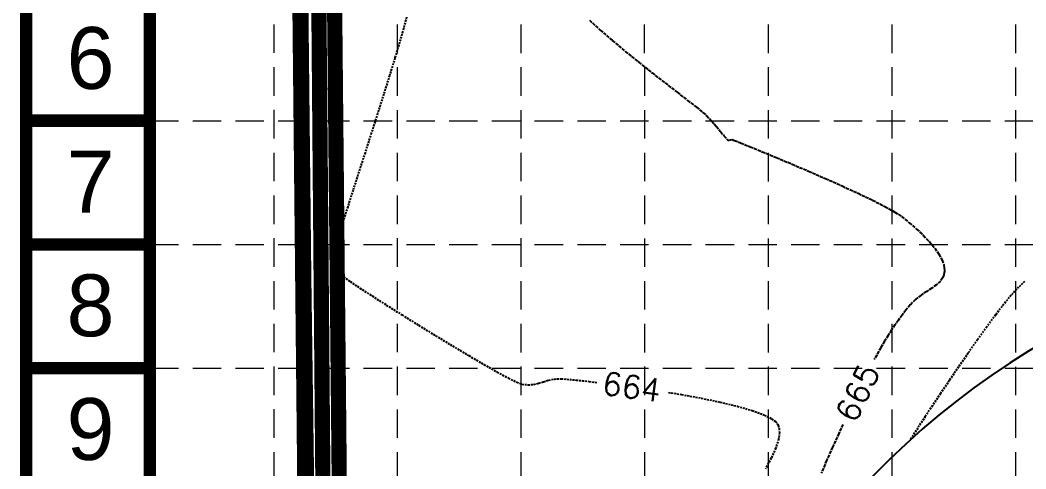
# Model space of a CAD drawing. Header units: inches. Extents: x 2507435 to 2508087, y 7097652 to 7098695.
# Drawn here: x 2507434.9 to 2507567.3, y 7098534.8 to 7098593.8 of the extents above; entities that cross this region are included whole.
import ezdxf
from ezdxf.enums import TextEntityAlignment as Align

# ---------------------------------------------------------------- set-up
doc = ezdxf.new("R2010")
doc.units = ezdxf.units.IN
doc.header["$MEASUREMENT"] = 0
doc.linetypes.add('DASHED7', pattern=[0.5317999999999998, 0.4379999999999999, -0.0938])
doc.linetypes.add('HIDDEN', pattern=[0.375, 0.25, -0.125])
for name, color, linetype in [('BASE', 7, 'Continuous'), ('CONT-MJR', 7, 'DASHED7'), ('CONT-MNR', 8, 'HIDDEN'), ('E-FENCE', 7, 'FENCE_LINE'), ('E-TANKS', 6, 'Continuous'), ('GRID', 254, 'HIDDEN'), ('LIMITS OF DISTURBANCE', 1, 'HIDDEN'), ('SILT FENCE', 200, 'Continuous')]:
    doc.layers.add(name, color=color, linetype=linetype)
doc.styles.get("Standard").update_dxf_attribs({"font": 'ARIAL.TTF'})
doc.linetypes.add('FENCE_LINE', pattern='A,0.75,-0.2,["x",Standard,S=0.1,R=0,X=-0.1,Y=-0.05],-0.075', length=1.025)

msp = doc.modelspace()

# ---------------------------------------------------------------- linework, layer by layer
at = {"layer": 'BASE', "const_width": 1.627109455971472}
for points in [[(2508086.586663205, 7097653.153363655), (2508086.586663205, 7098694.503415476), (2507435.742880816, 7098694.503415476), (2507435.742880816, 7097653.153363655)], [(2508070.315568645, 7097669.424458215), (2508070.315568645, 7098678.232320917), (2507452.013975376, 7098678.232320917), (2507452.013975376, 7097669.424458215)]]:
    msp.add_lwpolyline(points, close=True, dxfattribs=at)
for points in [[(2507452.013975376, 7098580.605753558), (2507435.742880816, 7098580.605753558)], [(2507452.013975376, 7098564.334658998), (2507435.742880816, 7098564.334658998)], [(2507452.013975376, 7098548.063564438), (2507435.742880816, 7098548.063564438)]]:
    msp.add_lwpolyline(points, dxfattribs=at)
at = {"layer": 'CONT-MJR', "color": 35, "elevation": 665}
for points in [[(2507509.86655188, 7098593.83342593), (2507511.275199956, 7098592.53032215)], [(2507511.275199956, 7098592.53032215), (2507512.863062032, 7098591.148520056)], [(2507518.099064171, 7098586.90078737), (2507519.800914157, 7098585.574055501)], [(2507519.800914157, 7098585.574055501), (2507521.380544097, 7098584.353557061)], [(2507524.783245551, 7098581.699325793), (2507525.271127217, 7098581.273624551)], [(2507527.553106212, 7098578.625810639), (2507527.886291046, 7098578.22676553)], [(2507528.068889697, 7098578.055455605), (2507528.243489487, 7098578.04841249)], [(2507528.243489487, 7098578.04841249), (2507528.405470911, 7098578.106532225)], [(2507528.405470911, 7098578.106532225), (2507528.600278181, 7098578.126606264)], [(2507529.747729172, 7098577.682162407), (2507530.99521489, 7098577.179604439)], [(2507538.702520231, 7098573.958102863), (2507540.928464539, 7098572.990832304)], [(2507543.121966979, 7098572.015172583), (2507545.206983021, 7098571.059308154)], [(2507545.206983021, 7098571.059308154), (2507547.107468138, 7098570.151423466)], [(2507548.747377798, 7098569.319702975), (2507550.050667474, 7098568.592331132)], [(2507554.595693077, 7098564.678951873), (2507555.286747282, 7098563.852685433)], [(2507556.261916038, 7098562.25610872), (2507556.471709463, 7098561.64888952)], [(2507556.546413311, 7098560.630618267), (2507556.490420131, 7098560.344566437)], [(2507556.561275191, 7098560.783581882), (2507556.546413311, 7098560.630618267)], [(2507556.551939603, 7098561.208784562), (2507556.566306948, 7098560.923561417)], [(2507554.92805365, 7098558.594606754), (2507554.232483909, 7098558.153237111)], [(2507552.762984294, 7098557.081833094), (2507552.065156445, 7098556.36159481)], [(2507553.498110453, 7098557.664013209), (2507552.762984294, 7098557.081833094)], [(2507552.065156445, 7098556.36159481), (2507551.501977902, 7098555.671720385)], [(2507550.510900655, 7098554.38172825), (2507550.056142602, 7098553.741207905)], [(2507550.988369197, 7098555.018498638), (2507550.510900655, 7098554.38172825)], [(2507548.693834617, 7098551.595133945), (2507548.195621763, 7098550.737600591)], [(2507549.161039257, 7098552.36811207), (2507548.693834617, 7098551.595133945)], [(2507548.195621763, 7098550.737600591), (2507547.652971022, 7098549.775310689)], [(2507547.652971022, 7098549.775310689), (2507547.336338946, 7098549.183774192)], [(2507542.667425249, 7098539.472912224), (2507541.845402587, 7098537.653548585)]]:
    msp.add_lwpolyline(points, dxfattribs=at)
at = {"layer": 'CONT-MJR', "color": 35, "extrusion": (-0.6405002507950204, -0.7679579602631357, 0), "elevation": -7057482.196822389}
msp.add_lwpolyline([(-2620984.947267714, 665.0000000000009), (-2620982.724764198, 665.0000000000009)], dxfattribs=at)
at = {"layer": 'CONT-MJR', "color": 35, "extrusion": (-0.6289540718534011, -0.7774424579986784, 0), "elevation": -7095856.54307253}
msp.add_lwpolyline([(-2515238.621306544, 665), (-2515236.350489415, 665)], dxfattribs=at)
at = {"layer": 'CONT-MJR', "color": 35, "extrusion": (-0.6206074427353322, -0.7841214204582804, 0), "elevation": -7122338.438964712}
msp.add_lwpolyline([(-2439239.459244261, 665), (-2439237.209869132, 665)], dxfattribs=at)
at = {"layer": 'CONT-MJR', "color": 35, "extrusion": (0.6106250518323879, 0.7919198482641369, 0), "elevation": 7152665.217124645}
msp.add_lwpolyline([(2348817.487627797, 665), (2348815.723404955, 665)], dxfattribs=at)
at = {"layer": 'CONT-MJR', "color": 35, "extrusion": (0.6136255004954578, 0.7895972043654278, 0), "elevation": 7143701.42935439}
msp.add_lwpolyline([(2375938.74058638, 665.0000000000009), (2375937.278664511, 665.0000000000009)], dxfattribs=at)
at = {"layer": 'CONT-MJR', "color": 35, "extrusion": (-0.624068488862081, -0.7813696444125525, 0), "elevation": -7111483.460499916}
msp.add_lwpolyline([(-2470698.495353844, 665), (-2470697.405922032, 665)], dxfattribs=at)
at = {"layer": 'CONT-MJR', "color": 35, "extrusion": (0.7276271104925993, 0.6859728770703626, 0), "elevation": 6693977.586903503}
msp.add_lwpolyline([(3445025.856162531, 665), (3445024.89808022, 665)], dxfattribs=at)
at = {"layer": 'CONT-MJR', "color": 35, "extrusion": (0.756373446536049, 0.6541400533335188, 0), "elevation": 6540091.905603951}
msp.add_lwpolyline([(3728904.711656328, 665), (3728903.766970663, 665)], dxfattribs=at)
at = {"layer": 'CONT-MJR', "color": 35, "extrusion": (0.7727452083692704, 0.6347163484126852, 0), "elevation": 6443263.812414754}
msp.add_lwpolyline([(3893825.48154135, 665.0000000000009), (3893824.613651503, 665.0000000000009)], dxfattribs=at)
at = {"layer": 'CONT-MJR', "color": 35, "extrusion": (0.7784829561432146, 0.6276657446400288, 0), "elevation": 6407602.101207912}
msp.add_lwpolyline([(3952234.0506159, 665), (3952233.324210305, 665)], dxfattribs=at)
at = {"layer": 'CONT-MJR', "color": 35, "extrusion": (-0.6842040106796001, -0.7292906634325917, 0), "elevation": -6892587.461117262}
msp.add_lwpolyline([(-3028159.017106938, 665.0000000000009), (-3028158.766728509, 665.0000000000009)], dxfattribs=at)
at = {"layer": 'CONT-MJR', "color": 35, "extrusion": (-0.3459362497033876, -0.9382580194920561, 0), "elevation": -7527742.894283442}
msp.add_lwpolyline([(-102946.6770279752, 665), (-102946.3319303892, 665)], dxfattribs=at)
at = {"layer": 'CONT-MJR', "color": 35, "extrusion": (-0.3671010519482438, -0.930181067136121, 0), "elevation": -7523479.371725376}
msp.add_lwpolyline([(-273439.5233238139, 665), (-273438.6378398552, 665)], dxfattribs=at)
at = {"layer": 'CONT-MJR', "color": 35, "extrusion": (-0.3782651552165294, -0.9256972898032138, 0), "elevation": -7519645.257733993}
msp.add_lwpolyline([(-363929.7522916077, 665.0000000000009), (-363928.0289782626, 665.0000000000009)], dxfattribs=at)
at = {"layer": 'CONT-MJR', "color": 35, "extrusion": (-0.3825391785789532, -0.9239392711927228, 0), "elevation": -7517883.080963993}
msp.add_lwpolyline([(-398675.7998582325, 665), (-398673.7791596893, 665)], dxfattribs=at)
at = {"layer": 'CONT-MJR', "color": 35, "extrusion": (-0.3870832252074239, -0.9220447802373911, 0), "elevation": -7515829.246898211}
msp.add_lwpolyline([(-435680.5397348395, 665.0000000000009), (-435678.3026477657, 665.0000000000009)], dxfattribs=at)
at = {"layer": 'CONT-MJR', "color": 35, "extrusion": (0.3922833915965972, 0.9198444111247679, 0), "elevation": 7513249.369101113}
msp.add_lwpolyline([(478109.5791033087, 665.0000000000009), (478107.2065915866, 665.0000000000009)], dxfattribs=at)
at = {"layer": 'CONT-MJR', "color": 35, "extrusion": (0.4064061948436944, 0.9136925110739768, 0), "elevation": 7504993.148187576}
msp.add_lwpolyline([(593782.670474844, 665), (593780.2697739368, 665)], dxfattribs=at)
at = {"layer": 'CONT-MJR', "color": 35, "extrusion": (-0.4523252073083684, -0.8918530746896832, 0), "elevation": -7465108.380668455}
msp.add_lwpolyline([(-974498.6176109356, 665.0000000000009), (-974496.7788443193, 665.0000000000009)], dxfattribs=at)
at = {"layer": 'CONT-MJR', "color": 35, "extrusion": (-0.555403703426302, -0.8315808597005756, 0), "elevation": -7295736.357321754}
msp.add_lwpolyline([(-1857340.658330061, 665), (-1857339.587327581, 665)], dxfattribs=at)
at = {"layer": 'CONT-MJR', "color": 35, "extrusion": (-0.6298983189684774, -0.7766776086386722, 0), "elevation": -7092800.939699451}
msp.add_lwpolyline([(-2523817.380081069, 665), (-2523816.08332599, 665)], dxfattribs=at)
at = {"layer": 'CONT-MJR', "color": 35, "extrusion": (0.6549068821710113, 0.7557095842220377, 0), "elevation": 7006668.281118603}
msp.add_lwpolyline([(2753919.459792321, 665), (2753918.191964955, 665)], dxfattribs=at)
at = {"layer": 'CONT-MJR', "color": 35, "extrusion": (-0.6851916488041361, -0.7283628247028191, 0), "elevation": -6888486.148799563}
msp.add_lwpolyline([(-3037470.063632834, 665), (-3037468.842985091, 665)], dxfattribs=at)
at = {"layer": 'CONT-MJR', "color": 35, "extrusion": (0.7220664575943696, 0.691823699230605, 0), "elevation": 6721576.339556782}
msp.add_lwpolyline([(3390850.91176523, 665.0000000000009), (3390849.755320203, 665.0000000000009)], dxfattribs=at)
at = {"layer": 'CONT-MJR', "color": 35, "extrusion": (0.8216033096079214, 0.5700596474416605, 0), "elevation": 6106820.529820384}
msp.add_lwpolyline([(4402747.472125882, 665), (4402746.486143405, 665)], dxfattribs=at)
at = {"layer": 'CONT-MJR', "color": 35, "extrusion": (0.8853086817939304, 0.465003804221313, 0), "elevation": 5520819.78235339}
msp.add_lwpolyline([(5118396.480877513, 665.0000000000009), (5118395.592497831, 665.0000000000009)], dxfattribs=at)
at = {"layer": 'CONT-MJR', "color": 35, "extrusion": (0.9837867699821214, 0.1793421066234712, 0), "elevation": 3739971.881959246}
msp.add_lwpolyline([(6533760.575966291, 665), (6533760.128608213, 665)], dxfattribs=at)
at = {"layer": 'CONT-MJR', "color": 35, "extrusion": (0.9993545544471597, -0.03592317505064058, 0), "elevation": 2250935.228407997}
msp.add_lwpolyline([(7184058.582462567, 665), (7184058.442392625, 665)], dxfattribs=at)
at = {"layer": 'CONT-MJR', "color": 35, "extrusion": (-0.6905194279426591, 0.7233138458744882, 0), "elevation": 3402970.212799274}
msp.add_lwpolyline([(-6715443.26564552, 665), (-6715442.569116244, 665)], dxfattribs=at)
at = {"layer": 'CONT-MJR', "color": 35, "extrusion": (0.834035614561926, -0.551710606787934, 0), "elevation": -1824959.525202392}
msp.add_lwpolyline([(7303897.251380296, 665), (7303896.717141882, 665)], dxfattribs=at)
at = {"layer": 'CONT-MJR', "color": 35, "extrusion": (0.9356907687907553, -0.3528211802028973, 0), "elevation": -158224.9782039546}
msp.add_lwpolyline([(7526776.426490406, 665), (7526776.015241851, 665)], dxfattribs=at)
at = {"layer": 'CONT-MJR', "color": 35, "extrusion": (-0.5544189743817597, 0.8322377069356313, 0), "elevation": 4517452.11421891}
msp.add_lwpolyline([(-6022456.515366143, 665), (-6022455.632957848, 665)], dxfattribs=at)
at = {"layer": 'CONT-MJR', "color": 35, "extrusion": (0.5783341507193482, -0.8157999816816192, 0), "elevation": -4340799.321748067}
msp.add_lwpolyline([(6151002.878930332, 665), (6151002.120515249, 665)], dxfattribs=at)
at = {"layer": 'CONT-MJR', "color": 35, "extrusion": (0.7861060441226958, -0.6180916496716051, 0), "elevation": -2416356.593765609}
msp.add_lwpolyline([(7130114.162574871, 665), (7130113.331616055, 665)], dxfattribs=at)
at = {"layer": 'CONT-MJR', "color": 35, "extrusion": (0.8443713172346818, -0.5357584144288994, 0), "elevation": -1685806.573342793}
msp.add_lwpolyline([(7337255.415375998, 665), (7337254.57614307, 665)], dxfattribs=at)
at = {"layer": 'CONT-MJR', "color": 35, "extrusion": (0.8306073667874176, -0.5568585118667688, 0), "elevation": -1870100.523515071}
msp.add_lwpolyline([(7292461.623678673, 665), (7292460.823695857, 665)], dxfattribs=at)
at = {"layer": 'CONT-MJR', "color": 35, "extrusion": (0.9085256693152421, -0.4178290418284629, 0), "elevation": -687809.0660893847}
msp.add_lwpolyline([(7496930.751026335, 665.0000000000009), (7496929.475862524, 665.0000000000009)], dxfattribs=at)
at = {"layer": 'CONT-MJR', "color": 35, "extrusion": (0.914451116789995, -0.4046963738428243, 0), "elevation": -579728.0070518218}
msp.add_lwpolyline([(7506058.776956906, 665.0000000000009), (7506056.854226688, 665.0000000000009)], dxfattribs=at)
at = {"layer": 'CONT-MJR', "color": 35, "extrusion": (0.9182862990434619, -0.3959170026521492, 0), "elevation": -507790.4485155288}
msp.add_lwpolyline([(7511266.399312448, 665.0000000000009), (7511264.604902254, 665.0000000000009)], dxfattribs=at)
at = {"layer": 'CONT-MNR', "color": 35}
for points, elevation in [([(2507485.77751075, 7098594.213433975), (2507485.38655504, 7098592.735331668)], 664), ([(2507485.38655504, 7098592.735331668), (2507484.870812587, 7098590.929834318)], 664), ([(2507482.782315283, 7098584.11437227), (2507481.974876375, 7098581.564694998)], 664), ([(2507481.974876375, 7098581.564694998), (2507481.146375985, 7098578.970322805)], 664), ([(2507480.317559164, 7098576.387795713), (2507479.509170965, 7098573.873653747)], 664), ([(2507479.509170965, 7098573.873653747), (2507478.74195644, 7098571.484436932)], 664), ([(2507476.165039373, 7098562.938805497), (2507476.203239267, 7098562.319748463)], 664), ([(2507476.460479876, 7098561.337761), (2507476.718146114, 7098560.882822786)], 664), ([(2507476.718146114, 7098560.882822786), (2507477.08759332, 7098560.390583059)], 664), ([(2507477.08759332, 7098560.390583059), (2507477.490535717, 7098560.059326816)], 664), ([(2507477.490535717, 7098560.059326816), (2507478.365087327, 7098559.445907294)], 664), ([(2507478.365087327, 7098559.445907294), (2507479.641610057, 7098558.594623189)], 664), ([(2507567.122943641, 7098559.444328659), (2507566.333901504, 7098558.71007962)], 666), ([(2507566.333901504, 7098558.71007962), (2507565.334038257, 7098557.637203323)], 666), ([(2507565.334038257, 7098557.637203323), (2507564.380814307, 7098556.462570076)], 666), ([(2507483.122016503, 7098556.355656005), (2507485.186624032, 7098555.056570316)], 664), ([(2507564.380814307, 7098556.462570076), (2507563.30891069, 7098555.065166156)], 666), ([(2507485.186624032, 7098555.056570316), (2507487.374650309, 7098553.696814824)], 664), ([(2507563.30891069, 7098555.065166156), (2507562.14822582, 7098553.493568401)], 666), ([(2507491.842406729, 7098550.972489206), (2507493.982860686, 7098549.69651647)], 664), ([(2507493.982860686, 7098549.69651647), (2507495.968181017, 7098548.53706871)], 664), ([(2507558.432467895, 7098548.219380472), (2507557.21564221, 7098546.436775729)], 666), ([(2507499.194868428, 7098546.744942895), (2507500.296959321, 7098546.200862231)], 664), ([(2507503.182836163, 7098546.067823051), (2507503.820082076, 7098546.273145383)], 664), ([(2507505.248607595, 7098546.619336919), (2507506.142187467, 7098546.655614197)], 664), ([(2507506.142187467, 7098546.655614197), (2507506.883312449, 7098546.603859732)], 664), ([(2507527.046247514, 7098543.587400532), (2507529.307681396, 7098543.044266833)], 664), ([(2507556.059527367, 7098544.722861329), (2507554.994021785, 7098543.126214107)], 666), ([(2507529.307681396, 7098543.044266833), (2507531.277718155, 7098542.474626043)], 664), ([(2507531.277718155, 7098542.474626043), (2507532.875734518, 7098541.882592856)], 664), ([(2507554.994021785, 7098543.126214107), (2507554.049023883, 7098541.6954109)], 666), ([(2507554.049023883, 7098541.6954109), (2507553.25443208, 7098540.479028543)], 666), ([(2507534.705415584, 7098540.486422166), (2507534.806378251, 7098540.141201066)], 664), ([(2507534.746944448, 7098538.717876826), (2507534.36913799, 7098537.523962663)], 664), ([(2507552.236060445, 7098538.883833725), (2507552.072077449, 7098538.602174935)], 666)]:
    msp.add_lwpolyline(points, dxfattribs=dict(at, elevation=elevation))
at = {"layer": 'CONT-MNR', "color": 35, "extrusion": (0.9582218631128299, -0.2860259796811773, 0), "elevation": 372345.3995754896}
msp.add_lwpolyline([(7519230.842971578, 664), (7519228.676090978, 664)], dxfattribs=at)
at = {"layer": 'CONT-MNR', "color": 35, "extrusion": (0.9559828837130068, -0.2934224361697039, 0), "elevation": 314226.7904073377}
msp.add_lwpolyline([(7521881.580038616, 664.0000000000009), (7521879.183900154, 664.0000000000009)], dxfattribs=at)
at = {"layer": 'CONT-MNR', "color": 35, "extrusion": (0.9544251228134564, -0.2984504731819314, 0), "elevation": 274628.774607745}
msp.add_lwpolyline([(7523429.003397159, 664), (7523426.438038947, 664)], dxfattribs=at)
at = {"layer": 'CONT-MNR', "color": 35, "extrusion": (0.9521660781889061, -0.3055810196107706, 0), "elevation": 218347.4897386273}
msp.add_lwpolyline([(7525264.744250867, 664), (7525262.031985486, 664)], dxfattribs=at)
at = {"layer": 'CONT-MNR', "color": 35, "extrusion": (0.952572414854625, -0.3043120018304047, 0), "elevation": 228374.5818568533}
msp.add_lwpolyline([(7524959.256460218, 664), (7524956.938786926, 664)], dxfattribs=at)
at = {"layer": 'CONT-MNR', "color": 35, "extrusion": (0.953498277052098, -0.3013984665831612, 0), "elevation": 251378.0927746133}
msp.add_lwpolyline([(7524223.61009485, 664.0000000000009), (7524221.544284673, 664.0000000000009)], dxfattribs=at)
at = {"layer": 'CONT-MNR', "color": 35, "extrusion": (0.9551717079799934, -0.2960523742086564, 0), "elevation": 293523.7795797838}
msp.add_lwpolyline([(7522695.300477471, 664.0000000000009), (7522693.546655398, 664.0000000000009)], dxfattribs=at)
at = {"layer": 'CONT-MNR', "color": 35, "extrusion": (0.9582565329764088, -0.285909805722072, 0), "elevation": 373256.5950592265}
msp.add_lwpolyline([(7519159.123220783, 664.0000000000009), (7519157.741423806, 664.0000000000009)], dxfattribs=at)
at = {"layer": 'CONT-MNR', "color": 35, "extrusion": (0.9829840463863497, -0.183690948470301, 0), "elevation": 1160867.307922421}
msp.add_lwpolyline([(7438375.256293369, 664.0000000000009), (7438374.796137962, 664.0000000000009)], dxfattribs=at)
at = {"layer": 'CONT-MNR', "color": 35, "extrusion": (0.9647054522506188, -0.263331331971585, 0), "elevation": 549701.8564737807}
msp.add_lwpolyline([(7508320.817277192, 664), (7508319.867255905, 664)], dxfattribs=at)
at = {"layer": 'CONT-MNR', "color": 35, "extrusion": (0.984597832092116, 0.1748345190158553, 0), "elevation": 3709929.36260925}
msp.add_lwpolyline([(6550835.675058081, 664.0000000000009), (6550835.148602655, 664.0000000000009)], dxfattribs=at)
at = {"layer": 'CONT-MNR', "color": 35, "extrusion": (0.9419912774116178, 0.3356373538216931, 0), "elevation": 4744563.297434086}
msp.add_lwpolyline([(5845180.590568583, 664.0000000000009), (5845180.09837656, 664.0000000000009)], dxfattribs=at)
at = {"layer": 'CONT-MNR', "color": 35, "extrusion": (-0.5446562132267573, -0.8386594120341637, 0), "elevation": -7318987.343599265}
msp.add_lwpolyline([(-1763352.641595392, 664), (-1763350.723229328, 664)], dxfattribs=at)
at = {"layer": 'CONT-MNR', "color": 35, "extrusion": (-0.5378787377243391, -0.843022220053583, 0), "elevation": -7332962.594655921}
msp.add_lwpolyline([(-1704300.764025159, 664), (-1704298.543976096, 664)], dxfattribs=at)
at = {"layer": 'CONT-MNR', "color": 35, "extrusion": (0.5231466615917605, 0.8522426711127508, 0), "elevation": 7361474.012642557}
msp.add_lwpolyline([(1576596.930665047, 664.0000000000009), (1576594.300185484, 664.0000000000009)], dxfattribs=at)
at = {"layer": 'CONT-MNR', "color": 35, "extrusion": (0.8120846200645864, -0.5835396900422083, 0), "elevation": -2105935.050954637}
msp.add_lwpolyline([(7227888.155569907, 666), (7227886.065621749, 666)], dxfattribs=at)
at = {"layer": 'CONT-MNR', "color": 35, "extrusion": (0.5180596459136497, 0.8553444939179908, 0), "elevation": 7370736.825123435}
msp.add_lwpolyline([(1532706.064762023, 664), (1532703.462360878, 664)], dxfattribs=at)
at = {"layer": 'CONT-MNR', "color": 35, "extrusion": (0.8178059084042018, -0.5754941321848368, 0), "elevation": -2034476.762671518}
msp.add_lwpolyline([(7248324.200709978, 666), (7248322.031179404, 666)], dxfattribs=at)
at = {"layer": 'CONT-MNR', "color": 35, "extrusion": (0.8222770586047774, -0.5690873736890283, 0), "elevation": -1977786.391042855}
msp.add_lwpolyline([(7263995.385250244, 666.0000000000009), (7263993.192901287, 666.0000000000009)], dxfattribs=at)
at = {"layer": 'CONT-MNR', "color": 35, "extrusion": (-0.493378974894622, -0.8698144555777008, 0), "elevation": -7411565.921495851}
msp.add_lwpolyline([(-1321218.360032029, 664), (-1321216.335981267, 664)], dxfattribs=at)
at = {"layer": 'CONT-MNR', "color": 35, "extrusion": (-0.4759785175236712, -0.8794569067646056, 0), "elevation": -7436381.712296713}
msp.add_lwpolyline([(-1173519.937692342, 664), (-1173518.270596674, 664)], dxfattribs=at)
at = {"layer": 'CONT-MNR', "color": 35, "extrusion": (0.3507660683824524, 0.9364631147415882, 0), "elevation": 7527072.706028766}
msp.add_lwpolyline([(141747.6038016565, 664.0000000000009), (141746.8900470156, 664.0000000000009)], dxfattribs=at)
at = {"layer": 'CONT-MNR', "color": 35, "extrusion": (0.2335056340749501, -0.9723554488227315, 0), "elevation": -6316793.827113804}
msp.add_lwpolyline([(4095734.210650394, 664), (4095734.883348352, 664)], dxfattribs=at)
at = {"layer": 'CONT-MNR', "color": 35, "extrusion": (0.2870963713050228, -0.9579017035079792, 0), "elevation": -6079814.319697132}
msp.add_lwpolyline([(4439909.057370219, 664), (4439909.758423815, 664)], dxfattribs=at)
at = {"layer": 'CONT-MNR', "color": 35, "extrusion": (0.1880309705545649, -0.9821630995472741, 0), "elevation": -6500441.904362426}
msp.add_lwpolyline([(3797524.966731676, 664.0000000000009), (3797525.737464243, 664.0000000000009)], dxfattribs=at)
at = {"layer": 'CONT-MNR', "color": 35, "extrusion": (-0.09464666920269282, -0.9955109281212519, 0), "elevation": -7304007.892428715}
msp.add_lwpolyline([(1824396.712441393, 664.0000000000009), (1824397.974065525, 664.0000000000009)], dxfattribs=at)
at = {"layer": 'CONT-MNR', "color": 35, "extrusion": (-0.1076135253310546, -0.9941928028133289, 0), "elevation": -7327165.615940741}
msp.add_lwpolyline([(1729046.933142959, 664.0000000000009), (1729048.63318842, 664.0000000000009)], dxfattribs=at)
at = {"layer": 'CONT-MNR', "color": 35, "extrusion": (-0.1177661392807286, -0.9930413568622971, 0), "elevation": -7344449.802817039}
msp.add_lwpolyline([(1654092.570945082, 664.0000000000009), (1654093.5964951, 664.0000000000009)], dxfattribs=at)
at = {"layer": 'CONT-MNR', "color": 35, "extrusion": (0.8290230005167939, -0.5592145067987166, 0), "elevation": -1890787.537750085}
msp.add_lwpolyline([(7287120.63793853, 666), (7287118.57054788, 666)], dxfattribs=at)
at = {"layer": 'CONT-MNR', "color": 35, "extrusion": (-0.1137236723271042, -0.9935124188214446, 0), "elevation": -7337655.775542717}
msp.add_lwpolyline([(1683960.635622402, 664), (1683961.482378957, 664)], dxfattribs=at)
at = {"layer": 'CONT-MNR', "color": 35, "extrusion": (0.07805864580954165, -0.9969487689015823, 0), "elevation": -6881154.354950853}
msp.add_lwpolyline([(3053953.715731829, 664.0000000000009), (3053954.44004916, 664.0000000000009)], dxfattribs=at)
at = {"layer": 'CONT-MNR', "color": 35, "extrusion": (-0.1632924412007743, -0.9865777103942152, 0), "elevation": -7412725.240707017}
msp.add_lwpolyline([(1314724.873343718, 664.0000000000009), (1314726.612521536, 664.0000000000009)], dxfattribs=at)
at = {"layer": 'CONT-MNR', "color": 35, "extrusion": (0.1805751964532291, 0.9835611818417185, 0), "elevation": 7434649.166833977}
msp.add_lwpolyline([(-1184480.192313128, 664.0000000000009), (-1184482.838166125, 664.0000000000009)], dxfattribs=at)
at = {"layer": 'CONT-MNR', "color": 35, "extrusion": (-0.2029932499105161, -0.9791801368955392, 0), "elevation": -7459763.946026106}
msp.add_lwpolyline([(1014361.71920286, 664), (1014364.243976019, 664)], dxfattribs=at)
at = {"layer": 'CONT-MNR', "color": 35, "extrusion": (-0.4537569318038475, -0.8911254944394524, 0), "elevation": -7463502.069015295}
msp.add_lwpolyline([(-986486.1112143369, 664.0000000000009), (-986485.0379877607, 664.0000000000009)], dxfattribs=at)
at = {"layer": 'CONT-MNR', "color": 35, "extrusion": (-0.5947540283579585, -0.803907734601416, 0), "elevation": -7197938.18021201}
msp.add_lwpolyline([(-2206060.248092853, 664), (-2206059.623217211, 664)], dxfattribs=at)
at = {"layer": 'CONT-MNR', "color": 35, "extrusion": (0.7468799344415481, 0.6649589186773789, 0), "elevation": 6593065.24280925}
msp.add_lwpolyline([(3634350.535020485, 664), (3634350.199861986, 664)], dxfattribs=at)
at = {"layer": 'CONT-MNR', "color": 35, "extrusion": (0.8563147013165824, 0.5164543855066897, 0), "elevation": 5813311.218738718}
msp.add_lwpolyline([(4783557.603422665, 664), (4783557.456478656, 664)], dxfattribs=at)
at = {"layer": 'CONT-MNR', "color": 35, "extrusion": (0.9128105187310288, 0.4083833455149589, 0), "elevation": 5187829.767304927}
msp.add_lwpolyline([(5455587.188452857, 664.0000000000009), (5455587.011651745, 664.0000000000009)], dxfattribs=at)
at = {"layer": 'CONT-MNR', "color": 35, "extrusion": (0.9919999509502402, -0.1262382561457548, 0), "elevation": 1591367.197047023}
msp.add_lwpolyline([(7358297.732826792, 664), (7358296.87363135, 664)], dxfattribs=at)
at = {"layer": 'CONT-MNR', "color": 35, "extrusion": (0.9963337996868988, 0.08555091818014929, 0), "elevation": 3105628.308304393}
msp.add_lwpolyline([(6857993.566058493, 664), (6857992.992954979, 664)], dxfattribs=at)
at = {"layer": 'CONT-MNR', "color": 35, "extrusion": (0.8462437408770952, -0.532795956278142, 0), "elevation": -1660072.428101248}
msp.add_lwpolyline([(7343108.549768519, 666), (7343107.79134619, 666)], dxfattribs=at)
at = {"layer": 'CONT-MNR', "color": 35, "extrusion": (0.8406176710322618, -0.5416289607732363, 0), "elevation": -1736881.525932916}
msp.add_lwpolyline([(7325322.028490802, 666), (7325320.894343018, 666)], dxfattribs=at)
at = {"layer": 'CONT-MNR', "color": 35, "extrusion": (0.909940061370836, -0.4147397795153476, 0), "elevation": -662339.9098267932}
msp.add_lwpolyline([(7499217.921581214, 664), (7499216.47781374, 664)], dxfattribs=at)
at = {"layer": 'CONT-MNR', "color": 35, "extrusion": (0.877989309548679, -0.4786802401585364, 0), "elevation": -1196341.174182803}
msp.add_lwpolyline([(7432745.773414925, 664.0000000000009), (7432744.168650419, 664.0000000000009)], dxfattribs=at)
at = {"layer": 'E-FENCE'}
for p, q in [((2507473.128803415, 7098560.165714599), (2507472.610646189, 7098613.013293006)), ((2507473.897541965, 7098507.802486304), (2507473.128803415, 7098560.165714599))]:
    msp.add_line(p, q, dxfattribs=at)
at = {"layer": 'E-TANKS', "color": 7}
msp.add_arc((2507622.471619905, 7098461.033136304), 104.7523333009518, 82.21463757569829, 183.131468627351, dxfattribs=at)
at = {"layer": 'GRID', "color": 252, "linetype": 'HIDDEN', "lineweight": 0, "ltscale": 15}
for p, q in [((2507468.43360024, 7097734.51112597), (2507468.345543176, 7098677.620980122)), ((2507484.773717057, 7097734.508556962), (2507484.57141102, 7098677.613652664)), ((2507500.996113952, 7097734.506006462), (2507500.846178506, 7098677.570774943)), ((2507517.353879241, 7097734.503434679), (2507517.096150484, 7098677.545595801)), ((2507533.4766539, 7097734.500899841), (2507533.407950135, 7098677.671436389)), ((2507549.64747935, 7097734.498357451), (2507549.6984917, 7098677.6411957)), ((2507566.041226586, 7097734.495780011), (2507565.953665767, 7098677.581225679)), ((2507452.013975376, 7098580.605753558), (2508070.315568645, 7098580.605753558)), ((2507452.013975376, 7098564.334658998), (2508070.315568645, 7098564.334658998)), ((2507452.013975376, 7098548.063564438), (2508070.315568645, 7098548.063564438))]:
    msp.add_line(p, q, dxfattribs=at)
at = {"layer": 'LIMITS OF DISTURBANCE', "ltscale": 30, "const_width": 2}
msp.add_lwpolyline([(2507477.274036305, 7098524.603182971), (2507472.482865166, 7098524.603182971), (2507471.122705534, 7098657.540817818), (2507497.50264738, 7098659.206346179), (2507497.780330432, 7098654.394823872), (2507475.750763814, 7098653.377000577), (2507476.998168176, 7098526.225273496)], close=True, dxfattribs=at)
at = {"layer": 'SILT FENCE', "ltscale": 30, "const_width": 2}
msp.add_lwpolyline([(2507496.698740899, 7098656.596868163), (2507473.745204591, 7098655.421207695), (2507474.831440918, 7098526.131041727)], dxfattribs=at)

# ---------------------------------------------------------------- texts
at = {"layer": 'BASE'}
for s, p in [('6', (2507444.19731997, 7098588.855593797)), ('7', (2507444.197331327, 7098572.584493053)), ('8', (2507444.197342683, 7098556.313397447)), ('9', (2507444.197285903, 7098540.042281304))]:
    msp.add_text(s, height=8.135547279857356, dxfattribs=at).set_placement(p, align=Align.MIDDLE_CENTER)
at = {"layer": 'CONT-MJR', "color": 35, "insert": (2507542.127943125, 7098541.983368168, 665), "char_height": 3, "width": 12, "attachment_point": 1, "rotation": 64.18217523410536}
msp.add_mtext('\\Ftxt.shx;\\W1.0000000000;\\T1.0000000000;\\o\\l665', dxfattribs=at)
at = {"layer": 'CONT-MNR', "color": 35, "insert": (2507511.803491632, 7098547.60770636, 664), "char_height": 3, "width": 12, "attachment_point": 1, "rotation": 352.08397040019366}
msp.add_mtext('\\Ftxt.shx;\\W1.0000000000;\\T1.0000000000;\\o\\l664', dxfattribs=at)

doc.saveas('drawing.dxf')
